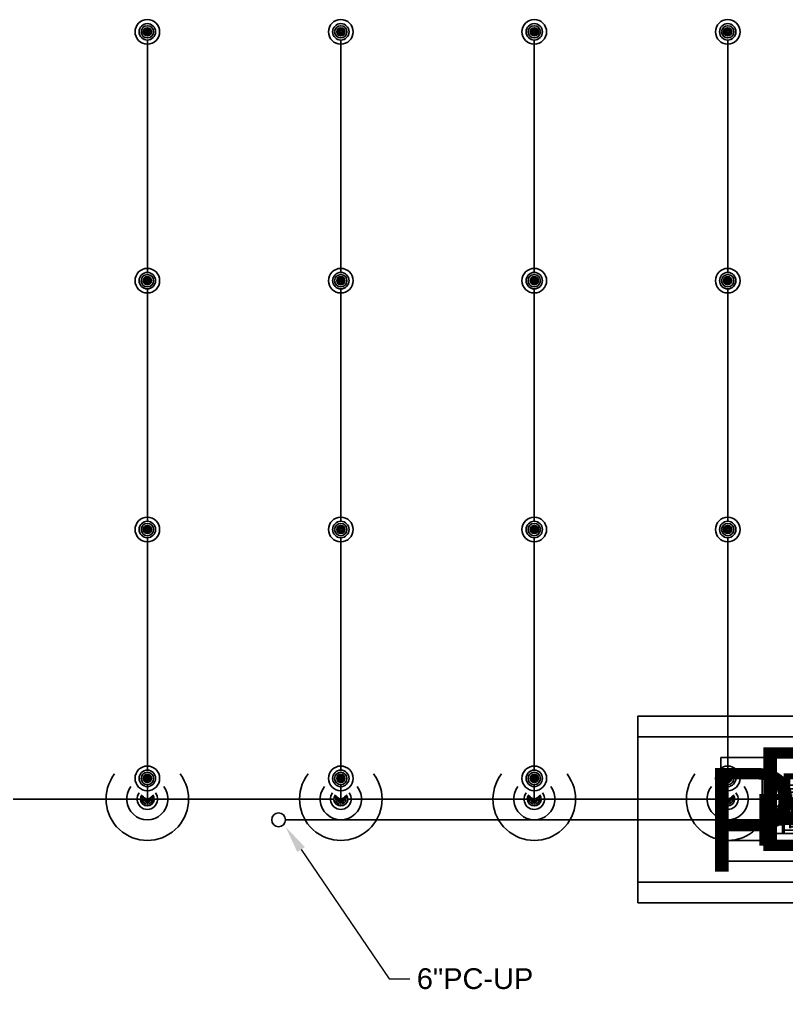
# Model space of a CAD drawing. Extents: x -24247 to 247, y -156 to 1335.
# Drawn here: x -1030 to -586, y -66 to 499 of the extents above; entities that cross this region are included whole.
import ezdxf
from ezdxf import colors
from ezdxf.entities.mleader import LeaderData, LeaderLine
from ezdxf.enums import TextEntityAlignment as Align
from ezdxf.math import Vec2, Vec3

# ---------------------------------------------------------------- set-up
doc = ezdxf.new("R2010")
doc.units = 0
doc.header["$LTSCALE"] = 48
doc.header["$MEASUREMENT"] = 0
for name, color, linetype in [('F-DRYP-N', 3, 'Continuous'), ('F-DRYP-N @ 1 (1)', 3, 'Continuous'), ('F-DRYP-N @ 1 (2)', 3, 'Continuous'), ('F-DRYP-N @ 12', 3, 'Continuous'), ('F-DRYP-N @ 128', 3, 'Continuous'), ('F-DRYP-N @ 16', 3, 'Continuous'), ('F-DRYP-N @ 192', 3, 'Continuous'), ('F-DRYP-N @ 2', 3, 'Continuous'), ('F-DRYP-N @ 24', 3, 'Continuous'), ('F-DRYP-N @ 384', 3, 'Continuous'), ('F-DRYP-N @ 4', 3, 'Continuous'), ('F-DRYP-N @ 48', 3, 'Continuous'), ('F-DRYP-N @ 64', 3, 'Continuous'), ('F-DRYP-N @ 768', 3, 'Continuous'), ('F-DRYP-N @ 8', 3, 'Continuous'), ('F-DRYP-N @ 96', 3, 'Continuous'), ('F-PC-N', 1, 'Continuous'), ('F-PC-N @ 1', 1, 'Continuous'), ('F-PC-N @ 128', 1, 'Continuous'), ('F-PC-N @ 192', 1, 'Continuous'), ('F-PC-N @ 384', 1, 'Continuous'), ('F-PC-N @ 48', 1, 'Continuous'), ('F-PC-N @ 64', 1, 'Continuous'), ('F-PC-N @ 768', 1, 'Continuous'), ('F-PC-N @ 96', 1, 'Continuous'), ('F-SPRK-HEAD-N', 2, 'Continuous'), ('F-SPRK-HEAD-N @ 1 (1)', 2, 'Continuous'), ('F-SPRK-HEAD-N @ 1 (2)', 2, 'Continuous'), ('F-SPRK-HEAD-N @ 128', 2, 'Continuous'), ('F-SPRK-HEAD-N @ 192', 2, 'Continuous'), ('F-SPRK-HEAD-N @ 48', 2, 'Continuous'), ('F-SPRK-HEAD-N @ 64', 2, 'Continuous'), ('F-SPRK-HEAD-N @ 96', 2, 'Continuous')]:
    doc.layers.add(name, color=color, linetype=linetype)
doc.layers.add('G-ANNO-TEXT', color=70, linetype='Continuous', lineweight=0)
doc.styles.add('Arial', font='arial.ttf')

# ---------------------------------------------------------------- blocks, each defined once
blk = doc.blocks.new('*U14')
blk.add_circle((0, 0), 0.0371)
at = {"color": 7, "lineweight": 0}
blk.add_circle((0, 0), 0.0117, dxfattribs=at)
blk = doc.blocks.new('*U503')
at = {"layer": 'F-SPRK-HEAD-N @ 1 (1)'}
blk.add_blockref('*U14', (-956, 203.74), dxfattribs=at)
at = {"layer": 'F-SPRK-HEAD-N @ 1 (2)'}
blk.add_blockref('*U14', (-956, 203.74), dxfattribs=at)
at = {"layer": 'F-SPRK-HEAD-N @ 128', "xscale": 128, "yscale": 128, "zscale": 128}
blk.add_blockref('*U14', (-956, 203.74), dxfattribs=at)
at = {"layer": 'F-SPRK-HEAD-N @ 192', "xscale": 192, "yscale": 192, "zscale": 192}
blk.add_blockref('*U14', (-956, 203.74), dxfattribs=at)
at = {"layer": 'F-SPRK-HEAD-N @ 48', "xscale": 48, "yscale": 48, "zscale": 48}
blk.add_blockref('*U14', (-956, 203.74), dxfattribs=at)
at = {"layer": 'F-SPRK-HEAD-N @ 64', "xscale": 64, "yscale": 64, "zscale": 64}
blk.add_blockref('*U14', (-956, 203.74), dxfattribs=at)
at = {"layer": 'F-SPRK-HEAD-N @ 96', "xscale": 96, "yscale": 96, "zscale": 96}
blk.add_blockref('*U14', (-956, 203.74), dxfattribs=at)
blk = doc.blocks.new('*U504')
at = {"layer": 'F-SPRK-HEAD-N @ 1 (1)'}
blk.add_blockref('*U14', (-956, 347.74), dxfattribs=at)
at = {"layer": 'F-SPRK-HEAD-N @ 1 (2)'}
blk.add_blockref('*U14', (-956, 347.74), dxfattribs=at)
at = {"layer": 'F-SPRK-HEAD-N @ 128', "xscale": 128, "yscale": 128, "zscale": 128}
blk.add_blockref('*U14', (-956, 347.74), dxfattribs=at)
at = {"layer": 'F-SPRK-HEAD-N @ 192', "xscale": 192, "yscale": 192, "zscale": 192}
blk.add_blockref('*U14', (-956, 347.74), dxfattribs=at)
at = {"layer": 'F-SPRK-HEAD-N @ 48', "xscale": 48, "yscale": 48, "zscale": 48}
blk.add_blockref('*U14', (-956, 347.74), dxfattribs=at)
at = {"layer": 'F-SPRK-HEAD-N @ 64', "xscale": 64, "yscale": 64, "zscale": 64}
blk.add_blockref('*U14', (-956, 347.74), dxfattribs=at)
at = {"layer": 'F-SPRK-HEAD-N @ 96', "xscale": 96, "yscale": 96, "zscale": 96}
blk.add_blockref('*U14', (-956, 347.74), dxfattribs=at)
blk = doc.blocks.new('*U505')
at = {"layer": 'F-SPRK-HEAD-N @ 1 (1)'}
blk.add_blockref('*U14', (-844, 203.74), dxfattribs=at)
at = {"layer": 'F-SPRK-HEAD-N @ 1 (2)'}
blk.add_blockref('*U14', (-844, 203.74), dxfattribs=at)
at = {"layer": 'F-SPRK-HEAD-N @ 128', "xscale": 128, "yscale": 128, "zscale": 128}
blk.add_blockref('*U14', (-844, 203.74), dxfattribs=at)
at = {"layer": 'F-SPRK-HEAD-N @ 192', "xscale": 192, "yscale": 192, "zscale": 192}
blk.add_blockref('*U14', (-844, 203.74), dxfattribs=at)
at = {"layer": 'F-SPRK-HEAD-N @ 48', "xscale": 48, "yscale": 48, "zscale": 48}
blk.add_blockref('*U14', (-844, 203.74), dxfattribs=at)
at = {"layer": 'F-SPRK-HEAD-N @ 64', "xscale": 64, "yscale": 64, "zscale": 64}
blk.add_blockref('*U14', (-844, 203.74), dxfattribs=at)
at = {"layer": 'F-SPRK-HEAD-N @ 96', "xscale": 96, "yscale": 96, "zscale": 96}
blk.add_blockref('*U14', (-844, 203.74), dxfattribs=at)
blk = doc.blocks.new('*U506')
at = {"layer": 'F-SPRK-HEAD-N @ 1 (1)'}
blk.add_blockref('*U14', (-844, 347.74), dxfattribs=at)
at = {"layer": 'F-SPRK-HEAD-N @ 1 (2)'}
blk.add_blockref('*U14', (-844, 347.74), dxfattribs=at)
at = {"layer": 'F-SPRK-HEAD-N @ 128', "xscale": 128, "yscale": 128, "zscale": 128}
blk.add_blockref('*U14', (-844, 347.74), dxfattribs=at)
at = {"layer": 'F-SPRK-HEAD-N @ 192', "xscale": 192, "yscale": 192, "zscale": 192}
blk.add_blockref('*U14', (-844, 347.74), dxfattribs=at)
at = {"layer": 'F-SPRK-HEAD-N @ 48', "xscale": 48, "yscale": 48, "zscale": 48}
blk.add_blockref('*U14', (-844, 347.74), dxfattribs=at)
at = {"layer": 'F-SPRK-HEAD-N @ 64', "xscale": 64, "yscale": 64, "zscale": 64}
blk.add_blockref('*U14', (-844, 347.74), dxfattribs=at)
at = {"layer": 'F-SPRK-HEAD-N @ 96', "xscale": 96, "yscale": 96, "zscale": 96}
blk.add_blockref('*U14', (-844, 347.74), dxfattribs=at)
blk = doc.blocks.new('*U507')
at = {"layer": 'F-SPRK-HEAD-N @ 1 (1)'}
blk.add_blockref('*U14', (-732, 203.74), dxfattribs=at)
at = {"layer": 'F-SPRK-HEAD-N @ 1 (2)'}
blk.add_blockref('*U14', (-732, 203.74), dxfattribs=at)
at = {"layer": 'F-SPRK-HEAD-N @ 128', "xscale": 128, "yscale": 128, "zscale": 128}
blk.add_blockref('*U14', (-732, 203.74), dxfattribs=at)
at = {"layer": 'F-SPRK-HEAD-N @ 192', "xscale": 192, "yscale": 192, "zscale": 192}
blk.add_blockref('*U14', (-732, 203.74), dxfattribs=at)
at = {"layer": 'F-SPRK-HEAD-N @ 48', "xscale": 48, "yscale": 48, "zscale": 48}
blk.add_blockref('*U14', (-732, 203.74), dxfattribs=at)
at = {"layer": 'F-SPRK-HEAD-N @ 64', "xscale": 64, "yscale": 64, "zscale": 64}
blk.add_blockref('*U14', (-732, 203.74), dxfattribs=at)
at = {"layer": 'F-SPRK-HEAD-N @ 96', "xscale": 96, "yscale": 96, "zscale": 96}
blk.add_blockref('*U14', (-732, 203.74), dxfattribs=at)
blk = doc.blocks.new('*U508')
at = {"layer": 'F-SPRK-HEAD-N @ 1 (1)'}
blk.add_blockref('*U14', (-732, 347.74), dxfattribs=at)
at = {"layer": 'F-SPRK-HEAD-N @ 1 (2)'}
blk.add_blockref('*U14', (-732, 347.74), dxfattribs=at)
at = {"layer": 'F-SPRK-HEAD-N @ 128', "xscale": 128, "yscale": 128, "zscale": 128}
blk.add_blockref('*U14', (-732, 347.74), dxfattribs=at)
at = {"layer": 'F-SPRK-HEAD-N @ 192', "xscale": 192, "yscale": 192, "zscale": 192}
blk.add_blockref('*U14', (-732, 347.74), dxfattribs=at)
at = {"layer": 'F-SPRK-HEAD-N @ 48', "xscale": 48, "yscale": 48, "zscale": 48}
blk.add_blockref('*U14', (-732, 347.74), dxfattribs=at)
at = {"layer": 'F-SPRK-HEAD-N @ 64', "xscale": 64, "yscale": 64, "zscale": 64}
blk.add_blockref('*U14', (-732, 347.74), dxfattribs=at)
at = {"layer": 'F-SPRK-HEAD-N @ 96', "xscale": 96, "yscale": 96, "zscale": 96}
blk.add_blockref('*U14', (-732, 347.74), dxfattribs=at)
blk = doc.blocks.new('*U509')
at = {"layer": 'F-SPRK-HEAD-N @ 1 (1)'}
blk.add_blockref('*U14', (-620, 203.74), dxfattribs=at)
at = {"layer": 'F-SPRK-HEAD-N @ 1 (2)'}
blk.add_blockref('*U14', (-620, 203.74), dxfattribs=at)
at = {"layer": 'F-SPRK-HEAD-N @ 128', "xscale": 128, "yscale": 128, "zscale": 128}
blk.add_blockref('*U14', (-620, 203.74), dxfattribs=at)
at = {"layer": 'F-SPRK-HEAD-N @ 192', "xscale": 192, "yscale": 192, "zscale": 192}
blk.add_blockref('*U14', (-620, 203.74), dxfattribs=at)
at = {"layer": 'F-SPRK-HEAD-N @ 48', "xscale": 48, "yscale": 48, "zscale": 48}
blk.add_blockref('*U14', (-620, 203.74), dxfattribs=at)
at = {"layer": 'F-SPRK-HEAD-N @ 64', "xscale": 64, "yscale": 64, "zscale": 64}
blk.add_blockref('*U14', (-620, 203.74), dxfattribs=at)
at = {"layer": 'F-SPRK-HEAD-N @ 96', "xscale": 96, "yscale": 96, "zscale": 96}
blk.add_blockref('*U14', (-620, 203.74), dxfattribs=at)
blk = doc.blocks.new('*U510')
at = {"layer": 'F-SPRK-HEAD-N @ 1 (1)'}
blk.add_blockref('*U14', (-620, 347.74), dxfattribs=at)
at = {"layer": 'F-SPRK-HEAD-N @ 1 (2)'}
blk.add_blockref('*U14', (-620, 347.74), dxfattribs=at)
at = {"layer": 'F-SPRK-HEAD-N @ 128', "xscale": 128, "yscale": 128, "zscale": 128}
blk.add_blockref('*U14', (-620, 347.74), dxfattribs=at)
at = {"layer": 'F-SPRK-HEAD-N @ 192', "xscale": 192, "yscale": 192, "zscale": 192}
blk.add_blockref('*U14', (-620, 347.74), dxfattribs=at)
at = {"layer": 'F-SPRK-HEAD-N @ 48', "xscale": 48, "yscale": 48, "zscale": 48}
blk.add_blockref('*U14', (-620, 347.74), dxfattribs=at)
at = {"layer": 'F-SPRK-HEAD-N @ 64', "xscale": 64, "yscale": 64, "zscale": 64}
blk.add_blockref('*U14', (-620, 347.74), dxfattribs=at)
at = {"layer": 'F-SPRK-HEAD-N @ 96', "xscale": 96, "yscale": 96, "zscale": 96}
blk.add_blockref('*U14', (-620, 347.74), dxfattribs=at)
blk = doc.blocks.new('*U515')
at = {"layer": 'F-SPRK-HEAD-N @ 1 (1)'}
blk.add_blockref('*U14', (-956, 59.74), dxfattribs=at)
at = {"layer": 'F-SPRK-HEAD-N @ 1 (2)'}
blk.add_blockref('*U14', (-956, 59.74), dxfattribs=at)
at = {"layer": 'F-SPRK-HEAD-N @ 128', "xscale": 128, "yscale": 128, "zscale": 128}
blk.add_blockref('*U14', (-956, 59.74), dxfattribs=at)
at = {"layer": 'F-SPRK-HEAD-N @ 192', "xscale": 192, "yscale": 192, "zscale": 192}
blk.add_blockref('*U14', (-956, 59.74), dxfattribs=at)
at = {"layer": 'F-SPRK-HEAD-N @ 48', "xscale": 48, "yscale": 48, "zscale": 48}
blk.add_blockref('*U14', (-956, 59.74), dxfattribs=at)
at = {"layer": 'F-SPRK-HEAD-N @ 64', "xscale": 64, "yscale": 64, "zscale": 64}
blk.add_blockref('*U14', (-956, 59.74), dxfattribs=at)
at = {"layer": 'F-SPRK-HEAD-N @ 96', "xscale": 96, "yscale": 96, "zscale": 96}
blk.add_blockref('*U14', (-956, 59.74), dxfattribs=at)
blk = doc.blocks.new('*U516')
at = {"layer": 'F-SPRK-HEAD-N @ 1 (1)'}
blk.add_blockref('*U14', (-844, 59.74), dxfattribs=at)
at = {"layer": 'F-SPRK-HEAD-N @ 1 (2)'}
blk.add_blockref('*U14', (-844, 59.74), dxfattribs=at)
at = {"layer": 'F-SPRK-HEAD-N @ 128', "xscale": 128, "yscale": 128, "zscale": 128}
blk.add_blockref('*U14', (-844, 59.74), dxfattribs=at)
at = {"layer": 'F-SPRK-HEAD-N @ 192', "xscale": 192, "yscale": 192, "zscale": 192}
blk.add_blockref('*U14', (-844, 59.74), dxfattribs=at)
at = {"layer": 'F-SPRK-HEAD-N @ 48', "xscale": 48, "yscale": 48, "zscale": 48}
blk.add_blockref('*U14', (-844, 59.74), dxfattribs=at)
at = {"layer": 'F-SPRK-HEAD-N @ 64', "xscale": 64, "yscale": 64, "zscale": 64}
blk.add_blockref('*U14', (-844, 59.74), dxfattribs=at)
at = {"layer": 'F-SPRK-HEAD-N @ 96', "xscale": 96, "yscale": 96, "zscale": 96}
blk.add_blockref('*U14', (-844, 59.74), dxfattribs=at)
blk = doc.blocks.new('*U517')
at = {"layer": 'F-SPRK-HEAD-N @ 1 (1)'}
blk.add_blockref('*U14', (-732, 59.74), dxfattribs=at)
at = {"layer": 'F-SPRK-HEAD-N @ 1 (2)'}
blk.add_blockref('*U14', (-732, 59.74), dxfattribs=at)
at = {"layer": 'F-SPRK-HEAD-N @ 128', "xscale": 128, "yscale": 128, "zscale": 128}
blk.add_blockref('*U14', (-732, 59.74), dxfattribs=at)
at = {"layer": 'F-SPRK-HEAD-N @ 192', "xscale": 192, "yscale": 192, "zscale": 192}
blk.add_blockref('*U14', (-732, 59.74), dxfattribs=at)
at = {"layer": 'F-SPRK-HEAD-N @ 48', "xscale": 48, "yscale": 48, "zscale": 48}
blk.add_blockref('*U14', (-732, 59.74), dxfattribs=at)
at = {"layer": 'F-SPRK-HEAD-N @ 64', "xscale": 64, "yscale": 64, "zscale": 64}
blk.add_blockref('*U14', (-732, 59.74), dxfattribs=at)
at = {"layer": 'F-SPRK-HEAD-N @ 96', "xscale": 96, "yscale": 96, "zscale": 96}
blk.add_blockref('*U14', (-732, 59.74), dxfattribs=at)
blk = doc.blocks.new('*U518')
at = {"layer": 'F-SPRK-HEAD-N @ 1 (1)'}
blk.add_blockref('*U14', (-620, 59.74), dxfattribs=at)
at = {"layer": 'F-SPRK-HEAD-N @ 1 (2)'}
blk.add_blockref('*U14', (-620, 59.74), dxfattribs=at)
at = {"layer": 'F-SPRK-HEAD-N @ 128', "xscale": 128, "yscale": 128, "zscale": 128}
blk.add_blockref('*U14', (-620, 59.74), dxfattribs=at)
at = {"layer": 'F-SPRK-HEAD-N @ 192', "xscale": 192, "yscale": 192, "zscale": 192}
blk.add_blockref('*U14', (-620, 59.74), dxfattribs=at)
at = {"layer": 'F-SPRK-HEAD-N @ 48', "xscale": 48, "yscale": 48, "zscale": 48}
blk.add_blockref('*U14', (-620, 59.74), dxfattribs=at)
at = {"layer": 'F-SPRK-HEAD-N @ 64', "xscale": 64, "yscale": 64, "zscale": 64}
blk.add_blockref('*U14', (-620, 59.74), dxfattribs=at)
at = {"layer": 'F-SPRK-HEAD-N @ 96', "xscale": 96, "yscale": 96, "zscale": 96}
blk.add_blockref('*U14', (-620, 59.74), dxfattribs=at)
blk = doc.blocks.new('*U535')
at = {"layer": 'F-SPRK-HEAD-N @ 1 (1)'}
blk.add_blockref('*U14', (-956, 491.74), dxfattribs=at)
at = {"layer": 'F-SPRK-HEAD-N @ 1 (2)'}
blk.add_blockref('*U14', (-956, 491.74), dxfattribs=at)
at = {"layer": 'F-SPRK-HEAD-N @ 128', "xscale": 128, "yscale": 128, "zscale": 128}
blk.add_blockref('*U14', (-956, 491.74), dxfattribs=at)
at = {"layer": 'F-SPRK-HEAD-N @ 192', "xscale": 192, "yscale": 192, "zscale": 192}
blk.add_blockref('*U14', (-956, 491.74), dxfattribs=at)
at = {"layer": 'F-SPRK-HEAD-N @ 48', "xscale": 48, "yscale": 48, "zscale": 48}
blk.add_blockref('*U14', (-956, 491.74), dxfattribs=at)
at = {"layer": 'F-SPRK-HEAD-N @ 64', "xscale": 64, "yscale": 64, "zscale": 64}
blk.add_blockref('*U14', (-956, 491.74), dxfattribs=at)
at = {"layer": 'F-SPRK-HEAD-N @ 96', "xscale": 96, "yscale": 96, "zscale": 96}
blk.add_blockref('*U14', (-956, 491.74), dxfattribs=at)
blk = doc.blocks.new('*U539')
at = {"layer": 'F-SPRK-HEAD-N @ 1 (1)'}
blk.add_blockref('*U14', (-844, 491.74), dxfattribs=at)
at = {"layer": 'F-SPRK-HEAD-N @ 1 (2)'}
blk.add_blockref('*U14', (-844, 491.74), dxfattribs=at)
at = {"layer": 'F-SPRK-HEAD-N @ 128', "xscale": 128, "yscale": 128, "zscale": 128}
blk.add_blockref('*U14', (-844, 491.74), dxfattribs=at)
at = {"layer": 'F-SPRK-HEAD-N @ 192', "xscale": 192, "yscale": 192, "zscale": 192}
blk.add_blockref('*U14', (-844, 491.74), dxfattribs=at)
at = {"layer": 'F-SPRK-HEAD-N @ 48', "xscale": 48, "yscale": 48, "zscale": 48}
blk.add_blockref('*U14', (-844, 491.74), dxfattribs=at)
at = {"layer": 'F-SPRK-HEAD-N @ 64', "xscale": 64, "yscale": 64, "zscale": 64}
blk.add_blockref('*U14', (-844, 491.74), dxfattribs=at)
at = {"layer": 'F-SPRK-HEAD-N @ 96', "xscale": 96, "yscale": 96, "zscale": 96}
blk.add_blockref('*U14', (-844, 491.74), dxfattribs=at)
blk = doc.blocks.new('*U543')
at = {"layer": 'F-SPRK-HEAD-N @ 1 (1)'}
blk.add_blockref('*U14', (-732, 491.74), dxfattribs=at)
at = {"layer": 'F-SPRK-HEAD-N @ 1 (2)'}
blk.add_blockref('*U14', (-732, 491.74), dxfattribs=at)
at = {"layer": 'F-SPRK-HEAD-N @ 128', "xscale": 128, "yscale": 128, "zscale": 128}
blk.add_blockref('*U14', (-732, 491.74), dxfattribs=at)
at = {"layer": 'F-SPRK-HEAD-N @ 192', "xscale": 192, "yscale": 192, "zscale": 192}
blk.add_blockref('*U14', (-732, 491.74), dxfattribs=at)
at = {"layer": 'F-SPRK-HEAD-N @ 48', "xscale": 48, "yscale": 48, "zscale": 48}
blk.add_blockref('*U14', (-732, 491.74), dxfattribs=at)
at = {"layer": 'F-SPRK-HEAD-N @ 64', "xscale": 64, "yscale": 64, "zscale": 64}
blk.add_blockref('*U14', (-732, 491.74), dxfattribs=at)
at = {"layer": 'F-SPRK-HEAD-N @ 96', "xscale": 96, "yscale": 96, "zscale": 96}
blk.add_blockref('*U14', (-732, 491.74), dxfattribs=at)
blk = doc.blocks.new('*U547')
at = {"layer": 'F-SPRK-HEAD-N @ 1 (1)'}
blk.add_blockref('*U14', (-620, 491.74), dxfattribs=at)
at = {"layer": 'F-SPRK-HEAD-N @ 1 (2)'}
blk.add_blockref('*U14', (-620, 491.74), dxfattribs=at)
at = {"layer": 'F-SPRK-HEAD-N @ 128', "xscale": 128, "yscale": 128, "zscale": 128}
blk.add_blockref('*U14', (-620, 491.74), dxfattribs=at)
at = {"layer": 'F-SPRK-HEAD-N @ 192', "xscale": 192, "yscale": 192, "zscale": 192}
blk.add_blockref('*U14', (-620, 491.74), dxfattribs=at)
at = {"layer": 'F-SPRK-HEAD-N @ 48', "xscale": 48, "yscale": 48, "zscale": 48}
blk.add_blockref('*U14', (-620, 491.74), dxfattribs=at)
at = {"layer": 'F-SPRK-HEAD-N @ 64', "xscale": 64, "yscale": 64, "zscale": 64}
blk.add_blockref('*U14', (-620, 491.74), dxfattribs=at)
at = {"layer": 'F-SPRK-HEAD-N @ 96', "xscale": 96, "yscale": 96, "zscale": 96}
blk.add_blockref('*U14', (-620, 491.74), dxfattribs=at)
blk = doc.blocks.new('*U30')
blk.add_circle((0, 0), 0.0312)
blk = doc.blocks.new('*U32')
at = {"layer": 'DEFPOINTS'}
blk.add_lwpolyline([(-0.125, -0.0625), (0.125, -0.0625), (0.125, 0.0625), (-0.125, 0.0625)], close=True, dxfattribs=at)
at = {"style": 'Arial'}
blk.add_text('PC', height=0.078125, dxfattribs=at).set_placement((0, 0), align=Align.MIDDLE)
blk = doc.blocks.new('*U612')
at = {"layer": 'F-PC-N @ 1', "linetype": 'ByBlock', "lineweight": -2}
blk.add_blockref('*U32', (-576, 35.74), dxfattribs=at)
at = {"layer": 'F-PC-N @ 128', "linetype": 'ByBlock', "lineweight": -2, "xscale": 128, "yscale": 128, "zscale": 128}
blk.add_blockref('*U32', (-576, 35.74), dxfattribs=at)
at = {"layer": 'F-PC-N @ 192', "linetype": 'ByBlock', "lineweight": -2, "xscale": 192, "yscale": 192, "zscale": 192}
blk.add_blockref('*U32', (-576, 35.74), dxfattribs=at)
at = {"layer": 'F-PC-N @ 384', "linetype": 'ByBlock', "lineweight": -2, "xscale": 384, "yscale": 384, "zscale": 384}
blk.add_blockref('*U32', (-576, 35.74), dxfattribs=at)
at = {"layer": 'F-PC-N @ 48', "linetype": 'ByBlock', "lineweight": -2, "xscale": 48, "yscale": 48, "zscale": 48}
blk.add_blockref('*U32', (-576, 35.74), dxfattribs=at)
at = {"layer": 'F-PC-N @ 64', "linetype": 'ByBlock', "lineweight": -2, "xscale": 64, "yscale": 64, "zscale": 64}
blk.add_blockref('*U32', (-576, 35.74), dxfattribs=at)
at = {"layer": 'F-PC-N @ 768', "linetype": 'ByBlock', "lineweight": -2, "xscale": 768, "yscale": 768, "zscale": 768}
blk.add_blockref('*U32', (-576, 35.74), dxfattribs=at)
at = {"layer": 'F-PC-N @ 96', "linetype": 'ByBlock', "lineweight": -2, "xscale": 96, "yscale": 96, "zscale": 96}
blk.add_blockref('*U32', (-576, 35.74), dxfattribs=at)
blk = doc.blocks.new('*U6')
at = {"linetype": 'Continuous'}
blk.add_arc((0, 0), 0.03112, 232.56697, 127.43303, dxfattribs=at)
blk = doc.blocks.new('*U751')
at = {"layer": 'F-DRYP-N @ 1 (1)', "rotation": 270}
blk.add_blockref('*U6', (-956, 47.74), dxfattribs=at)
at = {"layer": 'F-DRYP-N @ 1 (2)', "rotation": 270}
blk.add_blockref('*U6', (-956, 47.74), dxfattribs=at)
at = {"layer": 'F-DRYP-N @ 12', "xscale": 12, "yscale": 12, "zscale": 12, "rotation": 270}
blk.add_blockref('*U6', (-956, 47.74), dxfattribs=at)
at = {"layer": 'F-DRYP-N @ 128', "xscale": 128, "yscale": 128, "zscale": 128, "rotation": 270}
blk.add_blockref('*U6', (-956, 47.74), dxfattribs=at)
at = {"layer": 'F-DRYP-N @ 16', "xscale": 16, "yscale": 16, "zscale": 16, "rotation": 270}
blk.add_blockref('*U6', (-956, 47.74), dxfattribs=at)
at = {"layer": 'F-DRYP-N @ 192', "xscale": 192, "yscale": 192, "zscale": 192, "rotation": 270}
blk.add_blockref('*U6', (-956, 47.74), dxfattribs=at)
at = {"layer": 'F-DRYP-N @ 2', "xscale": 2, "yscale": 2, "zscale": 2, "rotation": 270}
blk.add_blockref('*U6', (-956, 47.74), dxfattribs=at)
at = {"layer": 'F-DRYP-N @ 24', "xscale": 24, "yscale": 24, "zscale": 24, "rotation": 270}
blk.add_blockref('*U6', (-956, 47.74), dxfattribs=at)
at = {"layer": 'F-DRYP-N @ 384', "xscale": 384, "yscale": 384, "zscale": 384, "rotation": 270}
blk.add_blockref('*U6', (-956, 47.74), dxfattribs=at)
at = {"layer": 'F-DRYP-N @ 4', "xscale": 4, "yscale": 4, "zscale": 4, "rotation": 270}
blk.add_blockref('*U6', (-956, 47.74), dxfattribs=at)
at = {"layer": 'F-DRYP-N @ 48', "xscale": 48, "yscale": 48, "zscale": 48, "rotation": 270}
blk.add_blockref('*U6', (-956, 47.74), dxfattribs=at)
at = {"layer": 'F-DRYP-N @ 64', "xscale": 64, "yscale": 64, "zscale": 64, "rotation": 270}
blk.add_blockref('*U6', (-956, 47.74), dxfattribs=at)
at = {"layer": 'F-DRYP-N @ 768', "xscale": 768, "yscale": 768, "zscale": 768, "rotation": 270}
blk.add_blockref('*U6', (-956, 47.74), dxfattribs=at)
at = {"layer": 'F-DRYP-N @ 8', "xscale": 8, "yscale": 8, "zscale": 8, "rotation": 270}
blk.add_blockref('*U6', (-956, 47.74), dxfattribs=at)
at = {"layer": 'F-DRYP-N @ 96', "xscale": 96, "yscale": 96, "zscale": 96, "rotation": 270}
blk.add_blockref('*U6', (-956, 47.74), dxfattribs=at)
blk = doc.blocks.new('*U752')
at = {"layer": 'F-DRYP-N @ 1 (1)', "rotation": 270}
blk.add_blockref('*U6', (-844, 47.74), dxfattribs=at)
at = {"layer": 'F-DRYP-N @ 1 (2)', "rotation": 270}
blk.add_blockref('*U6', (-844, 47.74), dxfattribs=at)
at = {"layer": 'F-DRYP-N @ 12', "xscale": 12, "yscale": 12, "zscale": 12, "rotation": 270}
blk.add_blockref('*U6', (-844, 47.74), dxfattribs=at)
at = {"layer": 'F-DRYP-N @ 128', "xscale": 128, "yscale": 128, "zscale": 128, "rotation": 270}
blk.add_blockref('*U6', (-844, 47.74), dxfattribs=at)
at = {"layer": 'F-DRYP-N @ 16', "xscale": 16, "yscale": 16, "zscale": 16, "rotation": 270}
blk.add_blockref('*U6', (-844, 47.74), dxfattribs=at)
at = {"layer": 'F-DRYP-N @ 192', "xscale": 192, "yscale": 192, "zscale": 192, "rotation": 270}
blk.add_blockref('*U6', (-844, 47.74), dxfattribs=at)
at = {"layer": 'F-DRYP-N @ 2', "xscale": 2, "yscale": 2, "zscale": 2, "rotation": 270}
blk.add_blockref('*U6', (-844, 47.74), dxfattribs=at)
at = {"layer": 'F-DRYP-N @ 24', "xscale": 24, "yscale": 24, "zscale": 24, "rotation": 270}
blk.add_blockref('*U6', (-844, 47.74), dxfattribs=at)
at = {"layer": 'F-DRYP-N @ 384', "xscale": 384, "yscale": 384, "zscale": 384, "rotation": 270}
blk.add_blockref('*U6', (-844, 47.74), dxfattribs=at)
at = {"layer": 'F-DRYP-N @ 4', "xscale": 4, "yscale": 4, "zscale": 4, "rotation": 270}
blk.add_blockref('*U6', (-844, 47.74), dxfattribs=at)
at = {"layer": 'F-DRYP-N @ 48', "xscale": 48, "yscale": 48, "zscale": 48, "rotation": 270}
blk.add_blockref('*U6', (-844, 47.74), dxfattribs=at)
at = {"layer": 'F-DRYP-N @ 64', "xscale": 64, "yscale": 64, "zscale": 64, "rotation": 270}
blk.add_blockref('*U6', (-844, 47.74), dxfattribs=at)
at = {"layer": 'F-DRYP-N @ 768', "xscale": 768, "yscale": 768, "zscale": 768, "rotation": 270}
blk.add_blockref('*U6', (-844, 47.74), dxfattribs=at)
at = {"layer": 'F-DRYP-N @ 8', "xscale": 8, "yscale": 8, "zscale": 8, "rotation": 270}
blk.add_blockref('*U6', (-844, 47.74), dxfattribs=at)
at = {"layer": 'F-DRYP-N @ 96', "xscale": 96, "yscale": 96, "zscale": 96, "rotation": 270}
blk.add_blockref('*U6', (-844, 47.74), dxfattribs=at)
blk = doc.blocks.new('*U753')
at = {"layer": 'F-DRYP-N @ 1 (1)', "rotation": 270}
blk.add_blockref('*U6', (-732, 47.74), dxfattribs=at)
at = {"layer": 'F-DRYP-N @ 1 (2)', "rotation": 270}
blk.add_blockref('*U6', (-732, 47.74), dxfattribs=at)
at = {"layer": 'F-DRYP-N @ 12', "xscale": 12, "yscale": 12, "zscale": 12, "rotation": 270}
blk.add_blockref('*U6', (-732, 47.74), dxfattribs=at)
at = {"layer": 'F-DRYP-N @ 128', "xscale": 128, "yscale": 128, "zscale": 128, "rotation": 270}
blk.add_blockref('*U6', (-732, 47.74), dxfattribs=at)
at = {"layer": 'F-DRYP-N @ 16', "xscale": 16, "yscale": 16, "zscale": 16, "rotation": 270}
blk.add_blockref('*U6', (-732, 47.74), dxfattribs=at)
at = {"layer": 'F-DRYP-N @ 192', "xscale": 192, "yscale": 192, "zscale": 192, "rotation": 270}
blk.add_blockref('*U6', (-732, 47.74), dxfattribs=at)
at = {"layer": 'F-DRYP-N @ 2', "xscale": 2, "yscale": 2, "zscale": 2, "rotation": 270}
blk.add_blockref('*U6', (-732, 47.74), dxfattribs=at)
at = {"layer": 'F-DRYP-N @ 24', "xscale": 24, "yscale": 24, "zscale": 24, "rotation": 270}
blk.add_blockref('*U6', (-732, 47.74), dxfattribs=at)
at = {"layer": 'F-DRYP-N @ 384', "xscale": 384, "yscale": 384, "zscale": 384, "rotation": 270}
blk.add_blockref('*U6', (-732, 47.74), dxfattribs=at)
at = {"layer": 'F-DRYP-N @ 4', "xscale": 4, "yscale": 4, "zscale": 4, "rotation": 270}
blk.add_blockref('*U6', (-732, 47.74), dxfattribs=at)
at = {"layer": 'F-DRYP-N @ 48', "xscale": 48, "yscale": 48, "zscale": 48, "rotation": 270}
blk.add_blockref('*U6', (-732, 47.74), dxfattribs=at)
at = {"layer": 'F-DRYP-N @ 64', "xscale": 64, "yscale": 64, "zscale": 64, "rotation": 270}
blk.add_blockref('*U6', (-732, 47.74), dxfattribs=at)
at = {"layer": 'F-DRYP-N @ 768', "xscale": 768, "yscale": 768, "zscale": 768, "rotation": 270}
blk.add_blockref('*U6', (-732, 47.74), dxfattribs=at)
at = {"layer": 'F-DRYP-N @ 8', "xscale": 8, "yscale": 8, "zscale": 8, "rotation": 270}
blk.add_blockref('*U6', (-732, 47.74), dxfattribs=at)
at = {"layer": 'F-DRYP-N @ 96', "xscale": 96, "yscale": 96, "zscale": 96, "rotation": 270}
blk.add_blockref('*U6', (-732, 47.74), dxfattribs=at)
blk = doc.blocks.new('*U754')
at = {"layer": 'F-DRYP-N @ 1 (1)', "rotation": 270}
blk.add_blockref('*U6', (-620, 47.74), dxfattribs=at)
at = {"layer": 'F-DRYP-N @ 1 (2)', "rotation": 270}
blk.add_blockref('*U6', (-620, 47.74), dxfattribs=at)
at = {"layer": 'F-DRYP-N @ 12', "xscale": 12, "yscale": 12, "zscale": 12, "rotation": 270}
blk.add_blockref('*U6', (-620, 47.74), dxfattribs=at)
at = {"layer": 'F-DRYP-N @ 128', "xscale": 128, "yscale": 128, "zscale": 128, "rotation": 270}
blk.add_blockref('*U6', (-620, 47.74), dxfattribs=at)
at = {"layer": 'F-DRYP-N @ 16', "xscale": 16, "yscale": 16, "zscale": 16, "rotation": 270}
blk.add_blockref('*U6', (-620, 47.74), dxfattribs=at)
at = {"layer": 'F-DRYP-N @ 192', "xscale": 192, "yscale": 192, "zscale": 192, "rotation": 270}
blk.add_blockref('*U6', (-620, 47.74), dxfattribs=at)
at = {"layer": 'F-DRYP-N @ 2', "xscale": 2, "yscale": 2, "zscale": 2, "rotation": 270}
blk.add_blockref('*U6', (-620, 47.74), dxfattribs=at)
at = {"layer": 'F-DRYP-N @ 24', "xscale": 24, "yscale": 24, "zscale": 24, "rotation": 270}
blk.add_blockref('*U6', (-620, 47.74), dxfattribs=at)
at = {"layer": 'F-DRYP-N @ 384', "xscale": 384, "yscale": 384, "zscale": 384, "rotation": 270}
blk.add_blockref('*U6', (-620, 47.74), dxfattribs=at)
at = {"layer": 'F-DRYP-N @ 4', "xscale": 4, "yscale": 4, "zscale": 4, "rotation": 270}
blk.add_blockref('*U6', (-620, 47.74), dxfattribs=at)
at = {"layer": 'F-DRYP-N @ 48', "xscale": 48, "yscale": 48, "zscale": 48, "rotation": 270}
blk.add_blockref('*U6', (-620, 47.74), dxfattribs=at)
at = {"layer": 'F-DRYP-N @ 64', "xscale": 64, "yscale": 64, "zscale": 64, "rotation": 270}
blk.add_blockref('*U6', (-620, 47.74), dxfattribs=at)
at = {"layer": 'F-DRYP-N @ 768', "xscale": 768, "yscale": 768, "zscale": 768, "rotation": 270}
blk.add_blockref('*U6', (-620, 47.74), dxfattribs=at)
at = {"layer": 'F-DRYP-N @ 8', "xscale": 8, "yscale": 8, "zscale": 8, "rotation": 270}
blk.add_blockref('*U6', (-620, 47.74), dxfattribs=at)
at = {"layer": 'F-DRYP-N @ 96', "xscale": 96, "yscale": 96, "zscale": 96, "rotation": 270}
blk.add_blockref('*U6', (-620, 47.74), dxfattribs=at)
blk = doc.blocks.new('*U19')
at = {"layer": 'DEFPOINTS'}
blk.add_lwpolyline([(-0.125, -0.0625), (0.125, -0.0625), (0.125, 0.0625), (-0.125, 0.0625)], close=True, dxfattribs=at)
at = {"style": 'Arial'}
blk.add_text('D', height=0.07812, dxfattribs=at).set_placement((0, 0), align=Align.MIDDLE)
blk = doc.blocks.new('*U763')
at = {"layer": 'F-DRYP-N @ 1 (2)', "linetype": 'ByBlock', "lineweight": -2}
blk.add_blockref('*U19', (-576, 47.74), dxfattribs=at)
at = {"layer": 'F-DRYP-N @ 128', "linetype": 'ByBlock', "lineweight": -2, "xscale": 128, "yscale": 128, "zscale": 128}
blk.add_blockref('*U19', (-576, 47.74), dxfattribs=at)
at = {"layer": 'F-DRYP-N @ 192', "linetype": 'ByBlock', "lineweight": -2, "xscale": 192, "yscale": 192, "zscale": 192}
blk.add_blockref('*U19', (-576, 47.74), dxfattribs=at)
at = {"layer": 'F-DRYP-N @ 384', "linetype": 'ByBlock', "lineweight": -2, "xscale": 384, "yscale": 384, "zscale": 384}
blk.add_blockref('*U19', (-576, 47.74), dxfattribs=at)
at = {"layer": 'F-DRYP-N @ 48', "linetype": 'ByBlock', "lineweight": -2, "xscale": 48, "yscale": 48, "zscale": 48}
blk.add_blockref('*U19', (-576, 47.74), dxfattribs=at)
at = {"layer": 'F-DRYP-N @ 64', "linetype": 'ByBlock', "lineweight": -2, "xscale": 64, "yscale": 64, "zscale": 64}
blk.add_blockref('*U19', (-576, 47.74), dxfattribs=at)
at = {"layer": 'F-DRYP-N @ 768', "linetype": 'ByBlock', "lineweight": -2, "xscale": 768, "yscale": 768, "zscale": 768}
blk.add_blockref('*U19', (-576, 47.74), dxfattribs=at)
at = {"layer": 'F-DRYP-N @ 96', "linetype": 'ByBlock', "lineweight": -2, "xscale": 96, "yscale": 96, "zscale": 96}
blk.add_blockref('*U19', (-576, 47.74), dxfattribs=at)

msp = doc.modelspace()

# ---------------------------------------------------------------- linework, layer by layer
at = {"layer": 'F-DRYP-N'}
for p, q in [((-956, 352.49), (-956, 486.99)), ((-844, 352.49), (-844, 486.99)), ((-732, 352.49), (-732, 486.99)), ((-620, 352.49), (-620, 486.99)), ((-956, 342.99), (-956, 208.49)), ((-844, 342.99), (-844, 208.49)), ((-732, 342.99), (-732, 208.49)), ((-620, 342.99), (-620, 208.49)), ((-956, 64.49), (-956, 198.99)), ((-844, 64.49), (-844, 198.99)), ((-732, 64.49), (-732, 198.99)), ((-620, 64.49), (-620, 198.99)), ((-956, 55.74), (-956, 47.74)), ((-844, 55.74), (-844, 47.74)), ((-732, 55.74), (-732, 47.74)), ((-620, 55.74), (-620, 47.74)), ((-1064.02, 47.74), (-959.98, 47.74)), ((-952.02, 47.74), (-847.98, 47.74)), ((-840.02, 47.74), (-735.98, 47.74)), ((-728.02, 47.74), (-623.98, 47.74)), ((-616.02, 47.74), (-592, 47.74))]:
    msp.add_line(p, q, dxfattribs=at)
at = {"layer": 'F-PC-N'}
msp.add_line((-592, 35.74), (-876, 35.74), dxfattribs=at)

# ---------------------------------------------------------------- block references
at = {"layer": 'F-DRYP-N'}
for name in ['*U763', '*U751', '*U752', '*U753', '*U754']:
    msp.add_blockref(name, (0, 0), dxfattribs=at)
at = {"layer": 'F-PC-N'}
msp.add_blockref('*U612', (0, 0), dxfattribs=at)
at = {"layer": 'F-PC-N @ 128', "xscale": 128, "yscale": 128, "zscale": 128}
msp.add_blockref('*U30', (-880, 35.74), dxfattribs=at)
at = {"layer": 'F-SPRK-HEAD-N'}
for name in ['*U535', '*U539', '*U543', '*U547', '*U504', '*U506', '*U508', '*U510', '*U503', '*U505', '*U507', '*U509', '*U515', '*U516', '*U517', '*U518']:
    msp.add_blockref(name, (0, 0), dxfattribs=at)

# ---------------------------------------------------------------- leaders
at = {"layer": 'G-ANNO-TEXT'}
ml = msp.add_multileader_mtext('Standard', dxfattribs=at)
ml.set_content('6"PC-UP', color=256, style='Arial')
ml.set_leader_properties(color=256, linetype='ByLayer', lineweight=-1)
ml.build(insert=Vec2(0, 0))
ml.multileader.update_dxf_attribs({"has_dogleg": 0, "dogleg_length": 0.125, "arrow_head_size": 16, "scale": 128})
ctx = ml.context
ctx.base_point, ctx.scale, ctx.char_height, ctx.arrow_head_size, ctx.landing_gap_size, ctx.plane_origin = Vec3(-804, -56.26), 128, 12, 16, 4, Vec3(-876, 31.74)
notes = []
notes.append((ctx, [(0, (1, 1, 0), (-820, -56.26), (1, 0), 16, [(0, [(-876, 31.74), (-816, -56.26)], 0, [])])]))
ctx.mtext.insert, ctx.mtext.flow_direction = Vec3(-800, -50.15), 5
for ctx, leaders in notes:
    for number, flags, end, landing, length, lines in leaders:
        leader = LeaderData()
        leader.index, (leader.has_last_leader_line, leader.has_dogleg_vector, leader.attachment_direction) = number, flags
        leader.last_leader_point, leader.dogleg_vector, leader.dogleg_length = Vec3(end), Vec3(landing), length
        for number, points, colour, breaks in lines:
            line = LeaderLine()
            line.index, line.vertices, line.color, line.breaks = number, Vec3.list(points), colors.encode_raw_color(colour), breaks
            leader.lines.append(line)
        ctx.leaders.append(leader)

doc.saveas('drawing.dxf')
